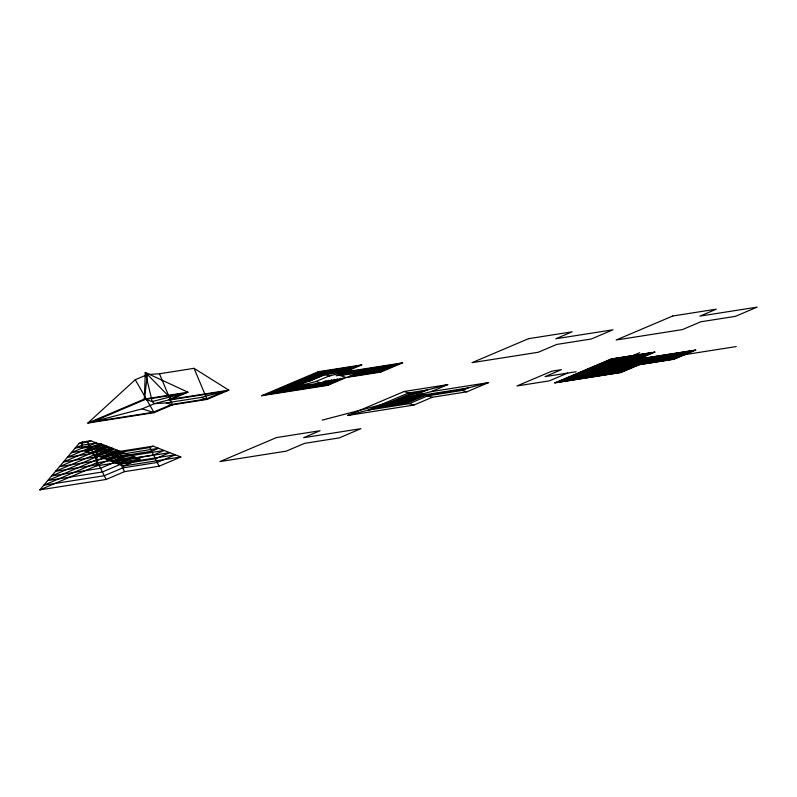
<?xml version="1.0" encoding="UTF-8"?>
<svg xmlns="http://www.w3.org/2000/svg" width="797" height="797" viewBox="0 0 797 797"><rect width="100%" height="100%" fill="white"/><g stroke="black" fill="none" stroke-linecap="round" stroke-linejoin="round"><path stroke-width="1.2" d="M144.377 399.068L145.273 372.438L187.982 392.214L171.604 399.167L154.409 403.661L142.195 408.851L87.849 423.058L135.251 379.721L147.465 374.54L159.45 373.763L194.05 368.324L228.839 390.171L207.09 399.397L172.501 404.836L154.11 412.647L87.849 423.058L144.377 399.068L187.982 392.214L152.217 401.568L144.377 399.068L147.465 374.54L145.273 372.438L152.217 401.568L154.409 403.661L166.394 402.893L200.983 397.454L228.839 390.171L171.604 399.167L147.465 374.54M81.812 448.223L101.827 445.085L91.296 449.548L71.282 452.696L81.812 448.223L82.27 442.076L90.719 440.741L112.935 449.418L94.992 457.03L63.421 461.991L97.732 447.426L106.668 446.021L90.29 452.975L112.935 449.418M82.27 442.076L79.142 443.401L39.85 489.876L96.367 465.886L97.961 444.347L101.109 443.859L139.983 459.032L123.605 465.986L84.731 450.813L101.109 443.859M79.142 443.401L87.59 442.076L90.719 440.741M97.961 444.347L67.356 457.348L93.149 453.294L107.376 447.247L84.731 450.813M153.074 446.151L149.836 447.525L115.236 452.965L96.845 460.766L59.496 466.643L97.503 450.504L112.218 448.193L95.839 455.147L153.074 446.151L180.839 456.99L159.091 466.215L124.501 471.655L106.101 479.465L39.85 489.876M345.38 371.85L402.615 362.854L380.866 372.089L346.267 377.519L327.876 385.33L261.625 395.74L318.142 371.751L361.758 364.896L345.38 371.85L328.175 376.343L325.983 374.251L318.142 371.751M308.877 381.514L325.983 374.251M325.146 375.028L328.573 373.574L325.415 374.072L294.81 387.063L320.603 383.008L326.043 380.707M328.035 374.58L333.305 372.338L324.379 373.743L290.068 388.308L321.639 383.347L328.932 380.249M330.924 374.122L338.048 371.093L323.343 373.414L285.326 389.544L322.685 383.676L331.821 379.79M333.813 373.663L342.79 369.858L322.297 373.076L280.584 390.789L323.721 384.005L334.71 379.342M261.625 395.74L315.961 381.534L330.207 375.487M336.703 373.215L347.532 368.622L321.261 372.747L275.842 392.024L324.758 384.333L337.599 378.884M339.592 372.757L352.274 367.377L320.225 372.418L271.11 393.27L325.804 384.672L340.488 378.436M342.481 372.309L357.016 366.142L319.179 372.089L266.367 394.505L326.84 385.001L343.377 377.977M431.356 391.596L488.591 382.6L466.843 391.825L432.243 397.265L413.852 405.075L347.602 415.486L404.119 391.496L447.735 384.642L431.356 391.596L322.227 420.129M447.735 384.642L411.959 393.997L398.669 399.636L460.736 389.882L488.591 382.6M567.663 373.076L549.263 380.876L516.974 385.957L551.753 371.193L561.397 369.678L545.018 376.632L576.151 371.741M638.507 359.029L695.741 350.032L673.993 359.268L639.393 364.697L621.002 372.508L554.752 382.919L611.269 358.929L654.885 352.075L638.507 359.029L602.731 368.383L606.168 369.479M654.885 352.075L619.11 361.43L590.776 373.504L613.102 369.987L625.117 364.896L602.791 368.403M628.634 357.395L639.632 352.722M606.118 369.459L609.775 368.931M324.648 374.6L361.758 364.896M370.356 371.292L402.615 362.854M347.602 415.486L408.293 399.616M554.752 382.919L606.378 369.419M695.741 350.032L667.886 357.315L633.286 362.755L609.735 368.911L621.002 372.508M343.527 372.637L397.872 364.09L379.83 371.751L348.12 376.742M341.674 373.424L393.13 365.335L378.784 371.422L349.973 375.955M339.821 374.211L388.388 366.57L377.748 371.093L351.826 375.168M337.978 374.988L383.656 367.815L376.712 370.764L353.669 374.381M336.125 375.776L378.914 369.051L375.666 370.426L355.522 373.594M374.759 370.137L340.16 375.576L346.267 377.519M677.928 355.741L736.249 346.565M96.367 465.886L139.983 459.032M123.605 465.986L180.839 456.99M667.886 357.315L673.993 359.268M633.286 362.755L639.393 364.697M611.269 358.929L619.11 361.43M460.736 389.882L466.843 391.825M373.345 369.688L380.866 372.089M421.185 393.738L432.243 397.265M404.119 391.496L411.959 393.997M400.742 400.891L413.852 405.075M315.961 381.534L327.876 385.33M200.983 397.454L207.09 399.397L194.05 368.324M166.394 402.893L172.501 404.836L159.45 373.763M142.195 408.851L154.11 412.647L135.251 379.721M149.836 447.525L159.091 466.215M115.236 452.965L124.501 471.655M87.59 442.076L106.101 479.465M145.413 399.407L92.591 421.822L153.064 412.318L169.612 405.294L174.354 404.049L206.054 399.068L224.106 391.407L169.751 399.955L168.715 399.626L183.24 393.459L145.413 399.407M82.041 445.154L75.207 448.053L89.443 445.812L96.268 442.913L82.041 445.154M97.284 453.583L55.561 471.286L98.698 464.512L117.089 456.701L151.689 451.261L158.633 448.312L101.388 457.309L117.767 450.365L97.284 453.583M97.055 456.661L51.636 475.939L100.552 468.247L118.942 460.437L153.542 454.997L164.182 450.484L106.947 459.48L123.326 452.527L97.055 456.661M96.826 459.739L47.71 480.581L102.405 471.983L120.795 464.183L155.385 458.743L169.731 452.656L112.497 461.652L128.875 454.698L96.826 459.739M96.596 462.808L43.775 485.234L104.258 475.729L122.648 467.919L157.238 462.479L175.29 454.818L118.046 463.814L134.424 456.86L96.596 462.808M276.459 437.583L219.942 461.573L286.193 451.152L304.584 443.351L339.183 437.912L360.931 428.676L303.697 437.673L320.075 430.719L276.459 437.583M528.56 338.675L472.033 362.665L538.294 352.254L556.685 344.443L591.274 339.004L613.023 329.779L555.788 338.775L572.166 331.821L528.56 338.675M408.622 392.931L368.144 410.116L409.349 403.641L427.74 395.83L462.34 390.391L468.048 387.97L410.814 396.966L427.192 390.012L408.622 392.931M410.704 393.598L377.629 407.636L407.267 402.973L423.974 395.89L401.329 399.446L417.708 392.493L410.704 393.598M411.74 393.927L382.361 406.39L406.231 402.644L419.232 397.125L396.587 400.682L412.966 393.728L411.74 393.927M396.408 401.21L387.103 405.155L405.195 402.316L414.49 398.361L396.408 401.21M397.444 401.539L391.845 403.92L404.149 401.977L409.748 399.606L397.444 401.539M398.48 401.867L396.587 402.674L405.006 400.841L398.48 401.867M672.678 316.02L616.161 340.01L682.411 329.599L700.802 321.789L735.402 316.349L757.15 307.124L699.915 316.12L716.294 309.166L672.678 316.02M611.688 359.068L556.645 382.43L620.594 372.378L638.985 364.568L673.575 359.128L693.848 350.531L636.604 359.527L652.982 352.573L611.688 359.068M612.106 359.198L558.548 381.932L620.176 372.239L638.566 364.438L673.156 358.999L691.945 351.019L634.711 360.025L651.089 353.071L612.106 359.198M612.514 359.327L560.44 381.434L619.757 372.109L638.148 364.309L672.748 358.869L690.053 351.517L632.808 360.513L649.196 353.569L612.514 359.327M612.933 359.467L562.333 380.936L619.339 371.98L637.73 364.169L672.329 358.73L688.16 352.015L630.915 361.011L647.294 354.057L612.933 359.467M613.351 359.596L564.236 380.448L618.93 371.85L637.321 364.04L671.911 358.6L686.257 352.513L629.022 361.509L645.401 354.555L613.351 359.596M613.76 359.726L566.129 379.95L618.512 371.711L636.903 363.91L671.492 358.471L684.364 353.011L627.119 362.007L643.498 355.054L613.76 359.726M614.178 359.855L568.022 379.452L618.093 371.581L636.484 363.771L671.084 358.331L682.471 353.499L625.227 362.505L641.605 355.552L614.178 359.855M614.597 359.995L569.925 378.954L617.675 371.452L636.066 363.641L670.666 358.202L680.568 353.998L623.334 362.994L639.712 356.05L614.597 359.995M615.015 360.124L571.818 378.455L617.267 371.312L635.657 363.512L670.247 358.072L678.675 354.496L621.431 363.492L637.809 356.538L615.015 360.124M615.423 360.254L573.71 377.967L616.848 371.183L635.239 363.372L669.839 357.943L676.783 354.994L619.538 363.99L635.916 357.036L615.423 360.254M615.842 360.393L575.613 377.469L616.43 371.053L634.82 363.243L669.42 357.803L674.88 355.482L617.645 364.488L634.023 357.534L615.842 360.393M616.26 360.523L577.506 376.971L616.011 370.914L634.412 363.113L669.002 357.674L672.987 355.98L615.742 364.976L632.121 358.032L616.26 360.523M616.679 360.652L579.399 376.473L615.603 370.784L633.994 362.984L668.583 357.544L671.094 356.478L613.849 365.474L630.228 358.52L616.679 360.652M617.087 360.792L581.302 375.985L615.184 370.655L633.575 362.844L669.191 356.976L611.957 365.972L628.335 359.019L617.087 360.792M617.506 360.921L583.195 375.487L614.766 370.525L632.698 362.904L610.054 366.471L626.432 359.517L617.506 360.921M617.924 361.051L585.088 374.988L614.348 370.386L630.806 363.402L608.161 366.969L624.539 360.015L617.924 361.051M618.342 361.18L586.99 374.49L613.939 370.256L628.913 363.9L606.268 367.457L622.646 360.513L618.342 361.18M618.751 361.32L588.883 373.992L613.521 370.127L627.01 364.398L604.365 367.955L620.743 361.001L618.751 361.32M603.209 368.533L592.679 373.006L612.684 369.858L623.224 365.385L603.209 368.533M603.628 368.662L594.572 372.508L612.275 369.728L621.321 365.883L603.628 368.662M604.036 368.802L596.465 372.01L611.857 369.589L619.428 366.381L604.036 368.802M604.455 368.931L598.368 371.522L611.438 369.459L617.536 366.879L604.455 368.931M604.873 369.061L600.261 371.023L611.03 369.33L615.633 367.367L604.873 369.061M605.292 369.2L602.153 370.525L610.612 369.2L613.74 367.865L605.292 369.2M605.7 369.33L604.056 370.027L611.847 368.363L605.7 369.33"/></g></svg>
